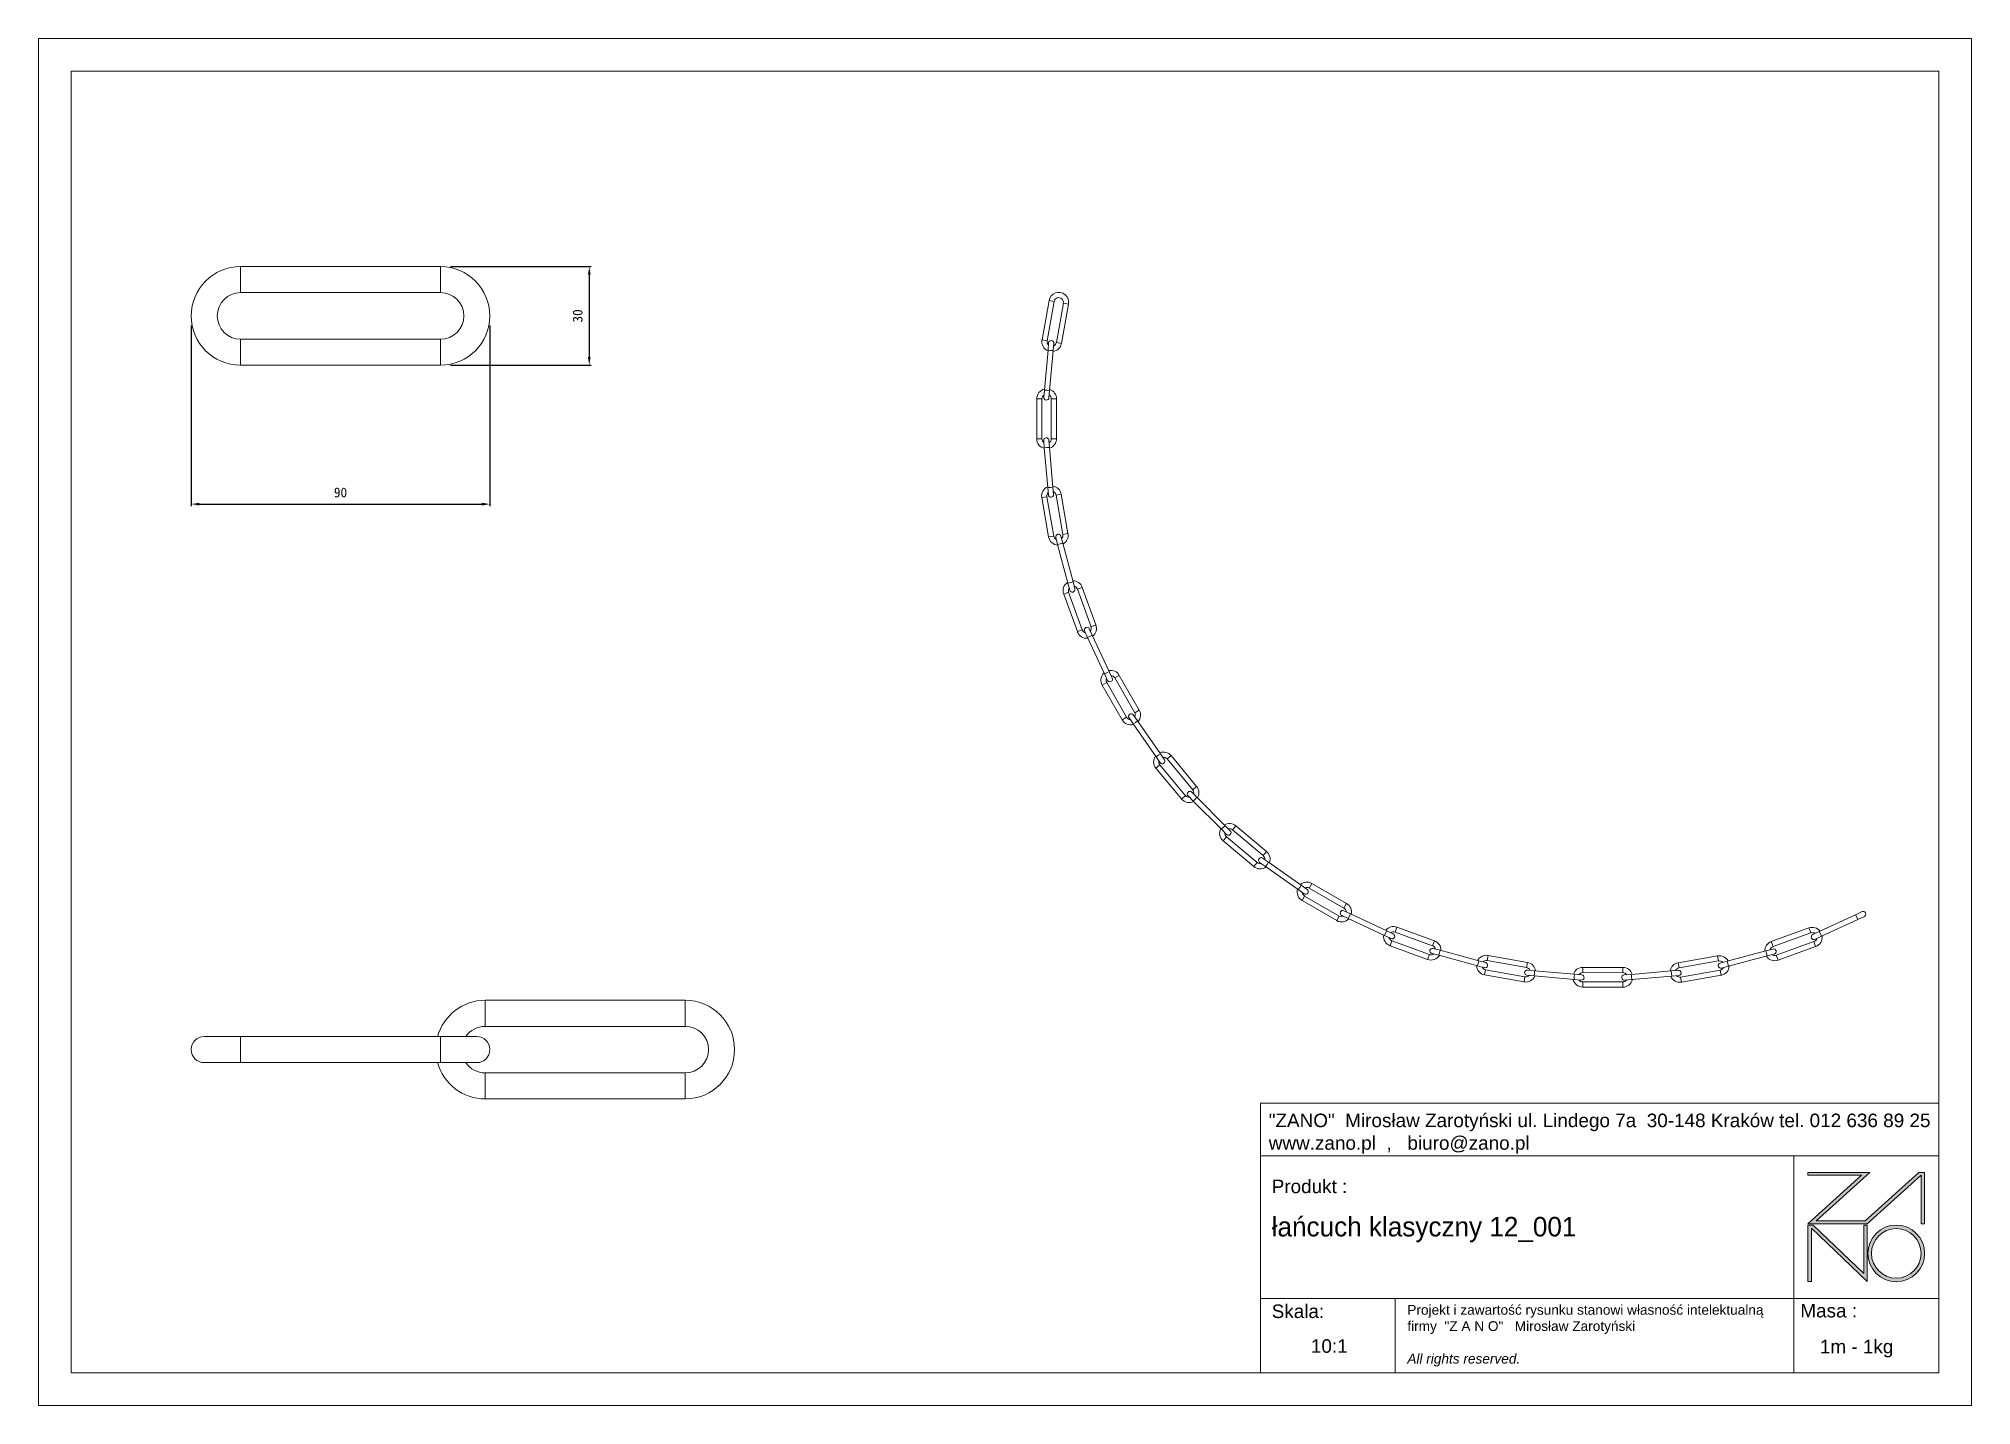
# Model space of a CAD drawing. Header units: millimetres. Extents: x 714 to 6654, y -9 to 4191.
import ezdxf

# ---------------------------------------------------------------- set-up
doc = ezdxf.new("R2010")
doc.units = ezdxf.units.MM
doc.header["$PDSIZE"] = -1
doc.layers.add('tabelka', color=155, linetype='Continuous')
doc.layers.add('WYMIAR', color=96, linetype='Continuous')
doc.dimstyles.new('1-1', dxfattribs={"dimtxt": 30, "dimasz": 25, "dimexe": 6.25, "dimexo": 30, "dimgap": 20.625, "dimtad": 1, "dimdec": 1, "dimtxsty": 'Standard', "dimcen": 0, "dimclrd": 2, "dimclre": 2, "dimclrt": 2, "dimadec": 0, "dimazin": 0, "dimtfac": 1, "dimtdec": 1, "dimtmove": 0, "dimatfit": 3, "dimfxl": 1, "dimarcsym": 0})

# ---------------------------------------------------------------- blocks, each defined once
blk = doc.blocks.new('zano')
at = {"layer": 'Defpoints', "lineweight": 5}
for points in [[(6270.2, 3716.2), (6270.2, 3707.4), (6434.8, 3707.4), (6270.2, 3558.4), (6452.4, 3558.4), (6617.9, 3708.2), (6617.9, 3558.4), (6628.6, 3558.4), (6628.6, 3716.2), (6610.7, 3716.2), (6446.1, 3567.2), (6295.4, 3567.2), (6459.9, 3716.2), (6270.2, 3716.2), (6270.2, 3707.4)], [(6270.2, 3554.4), (6286.2, 3554.4), (6441.7, 3405.6), (6441.7, 3554.4), (6452.4, 3554.4), (6452.4, 3380.5), (6281, 3544.6), (6281, 3380.5), (6270.2, 3380.5)]]:
    blk.add_hatch(color=251, dxfattribs=at).paths.add_polyline_path(points)
h = blk.add_hatch(color=251, dxfattribs=at)
h.paths.add_polyline_path([(6454.7, 3467.4, 1), (6628.6, 3467.4, 1)])
h.paths.add_polyline_path([(6617.9, 3467.4, -1), (6465.4, 3467.4, -1)], flags=16)
at = {"layer": 'Defpoints', "color": 251, "lineweight": 5}
blk.add_lwpolyline([(6434.8, 3707.4), (6270.2, 3558.4), (6452.4, 3558.4), (6617.9, 3708.2), (6617.9, 3558.4), (6628.6, 3558.4), (6628.6, 3716.2), (6610.7, 3716.2), (6446.1, 3567.2), (6295.4, 3567.2), (6459.9, 3716.2), (6270.2, 3716.2), (6270.2, 3707.4), (6432.1, 3707.4)], dxfattribs=at)
for points in [[(6270.2, 3716.2), (6270.2, 3707.4), (6434.8, 3707.4), (6270.2, 3558.4), (6452.4, 3558.4), (6617.9, 3708.2), (6617.9, 3558.4), (6628.6, 3558.4), (6628.6, 3716.2), (6610.7, 3716.2), (6446.1, 3567.2), (6295.4, 3567.2), (6459.9, 3716.2), (6270.2, 3716.2), (6270.2, 3707.4)], [(6270.2, 3554.4), (6286.2, 3554.4), (6441.7, 3405.6), (6441.7, 3554.4), (6452.4, 3554.4), (6452.4, 3380.5), (6281, 3544.6), (6281, 3380.5), (6270.2, 3380.5)]]:
    blk.add_lwpolyline(points, close=True, dxfattribs=at)
for radius in [87, 76.3]:
    blk.add_circle((6541.7, 3467.4), radius, dxfattribs=at)
blk = doc.blocks.new('TABELA')
at = {"layer": 'tabelka', "lineweight": 5}
for p, q in [((4587.4, 3929.4), (6672.4, 3929.4)), ((4587.4, 3767.6), (4587.4, 3929.4)), ((4587.4, 3929.4), (6672.4, 3929.4)), ((6226.5, 3767.6), (6226.5, 3329)), ((4587.4, 3329), (6672.4, 3329)), ((5001.6, 3329), (5001.6, 3100.4)), ((6226.5, 3329), (6226.5, 3100.4))]:
    blk.add_line(p, q, dxfattribs=at)
blk.add_lwpolyline([(4587.4, 3767.6), (6672.4, 3767.6), (6672.4, 3100.4), (4587.4, 3100.4)], close=True, dxfattribs=at)
blk.add_blockref('zano', (0, 0))
at = {"layer": 'tabelka', "lineweight": 5, "attachment_point": 1}
for s, insert, char_height, width in [('{\\fArial|b0|i0|c238|p34;"ZANO"  Mirosław Zarotyński ul. Lindego 7a  30-148 Kraków tel. 012 636 89 25\\Pwww.zano.pl  ,   biuro@zano.pl}', (4613, 3896.9), 41.595, 2040.38), ('{\\fArial|b0|i0|c238|p34;Produkt : }', (4622, 3694.1), 41.595, 265.273), ('{\\fCentury Gothic|b0|i0|c238|p34;łańcuch klasyczny 12_001}', (4622, 3579.5), 60, 1136.271), ('{\\fArial|b0|i0|c238|p34;Skala: }', (4622, 3310.3), 41.595, 191.675), ('{\\fArial|b0|i0|c238|p34;Masa :}', (6246.7, 3312.2), 41.595, 200.457), ('{\\fArial|b0|i0|c238|p34;10:1}', (4742.5, 3203.5), 41.595, 42.482), ('{\\fArial|b0|i0|c238|p34;1m - 1kg}', (6306.7, 3201.8), 41.595, 521.293)]:
    blk.add_mtext(s, dxfattribs=dict(at, insert=insert, char_height=char_height, width=width))
at = {"layer": 'tabelka', "color": 1, "lineweight": 5, "insert": (5038.9, 3308.9), "char_height": 30, "width": 1186.12, "attachment_point": 1}
blk.add_mtext('{\\fArial|b0|i0|c0|p34;Projekt i zawartość rysunku stanowi własność intelektualną firmy \\fArial|b0|i0|c238|p34; "Z A N O"   Mirosław Zarotyński\\fArial|b0|i1|c238|p34;\\P\\PAll rights reserved.}', dxfattribs=at)
blk = doc.blocks.new('oczko')
at = {"color": 7, "linetype": 'Continuous', "lineweight": 15}
for p, q in [((-1454.24, -641.85), (-1515.74, -641.85)), ((-1515.74, -649.85), (-1515.74, -641.85)), ((-1454.24, -649.85), (-1454.24, -641.85)), ((-1515.74, -649.85), (-1454.24, -649.85)), ((-1454.24, -664.15), (-1515.74, -664.15)), ((-1515.74, -664.15), (-1515.74, -672.15)), ((-1454.24, -664.15), (-1454.24, -672.15)), ((-1515.74, -672.15), (-1454.24, -672.15))]:
    blk.add_line(p, q, dxfattribs=at)
for centre, radius, start, end in [((-1515.74, -657), 15.15, 90, 270), ((-1454.24, -657), 15.15, 270, 90), ((-1515.74, -657), 7.15, 90, 270), ((-1454.24, -657), 7.15, 270, 90)]:
    blk.add_arc(centre, radius, start, end, dxfattribs=at)
blk = doc.blocks.new('2')
at = {"color": 7, "linetype": 'Continuous', "lineweight": 15}
for p, q in [((-1600.24, -633.02), (-1661.74, -633.02)), ((-1661.74, -641.02), (-1661.74, -633.02)), ((-1600.24, -641.02), (-1600.24, -633.02)), ((-1661.74, -641.02), (-1600.24, -641.02)), ((-1736.94, -644.17), (-1748.09, -644.17)), ((-1675.44, -644.17), (-1736.94, -644.17)), ((-1736.94, -648.17), (-1736.94, -644.17)), ((-1664.29, -644.17), (-1675.44, -644.17)), ((-1675.44, -648.17), (-1675.44, -644.17)), ((-1748.09, -652.17), (-1736.94, -652.17)), ((-1736.94, -652.17), (-1736.94, -648.17)), ((-1736.94, -652.17), (-1675.44, -652.17)), ((-1675.44, -652.17), (-1675.44, -648.17)), ((-1675.44, -652.17), (-1664.29, -652.17)), ((-1600.24, -655.32), (-1661.74, -655.32)), ((-1661.74, -655.32), (-1661.74, -663.32)), ((-1600.24, -655.32), (-1600.24, -663.32)), ((-1661.74, -663.32), (-1600.24, -663.32))]:
    blk.add_line(p, q, dxfattribs=at)
for centre, radius, start, end in [((-1661.74, -648.17), 15.15, 90, 164.69089), ((-1600.24, -648.17), 15.15, 270, 90), ((-1661.74, -648.17), 7.15, 90, 145.98288), ((-1600.24, -648.17), 7.15, 270, 90), ((-1748.09, -648.17), 4, 90, 270), ((-1664.29, -648.17), 4, 270, 90), ((-1661.74, -648.17), 15.15, 195.30911, 270), ((-1661.74, -648.17), 7.15, 214.01712, 270)]:
    blk.add_arc(centre, radius, start, end, dxfattribs=at)
blk = doc.blocks.new('233')
at = {"color": 7, "linetype": 'Continuous', "lineweight": 15}
for p, q in [((-2143.1, -387.5), (-2153.9, -448)), ((-2146, -449.4), (-2135.2, -388.9)), ((-2135.2, -388.9), (-2143.1, -387.5)), ((-2121.1, -391.4), (-2131.9, -451.9)), ((-2124.1, -453.3), (-2113.3, -392.8)), ((-2121.1, -391.4), (-2113.3, -392.8)), ((-2146, -449.4), (-2153.9, -448)), ((-2144.7, -463.7), (-2150.2, -524.9)), ((-2143.7, -452.6), (-2144.7, -463.7)), ((-2140.7, -464), (-2144.7, -463.7)), ((-2142.2, -525.6), (-2136.8, -464.4)), ((-2136.8, -464.4), (-2140.7, -464)), ((-2136.8, -464.4), (-2135.8, -453.3)), ((-2131.9, -451.9), (-2124.1, -453.3)), ((-2150.2, -524.9), (-2151.2, -536)), ((-2146.2, -525.3), (-2150.2, -524.9)), ((-2142.2, -525.6), (-2146.2, -525.3)), ((-2143.2, -536.7), (-2142.2, -525.6)), ((-2162, -538.3), (-2162.1, -599.8)), ((-2154, -538.3), (-2162, -538.3)), ((-2154.1, -599.8), (-2154, -538.3)), ((-2139.7, -538.4), (-2139.8, -599.9)), ((-2139.7, -538.4), (-2131.7, -538.4)), ((-2131.8, -599.9), (-2131.7, -538.4)), ((-2154.1, -599.8), (-2162.1, -599.8)), ((-2151.3, -602.5), (-2150.4, -613.6)), ((-2146.4, -613.3), (-2150.4, -613.6)), ((-2150.4, -613.6), (-2145.1, -674.9)), ((-2142.4, -613), (-2146.4, -613.3)), ((-2142.4, -613), (-2143.3, -601.8)), ((-2137.1, -674.2), (-2142.4, -613)), ((-2139.8, -599.9), (-2131.8, -599.9)), ((-2141.1, -674.6), (-2145.1, -674.9)), ((-2145.1, -674.9), (-2144.2, -686)), ((-2137.1, -674.2), (-2141.1, -674.6)), ((-2136.2, -685.3), (-2137.1, -674.2)), ((-2146.5, -688.8), (-2154.4, -690.2)), ((-2154.4, -690.2), (-2143.8, -750.7)), ((-2135.9, -749.4), (-2146.5, -688.8)), ((-2132.4, -686.3), (-2124.5, -685)), ((-2132.4, -686.3), (-2121.8, -746.9)), ((-2114, -745.5), (-2124.5, -685)), ((-2135.9, -749.4), (-2143.8, -750.7)), ((-2132.7, -751.5), (-2129.9, -762.3)), ((-2126, -761.3), (-2129.9, -762.3)), ((-2129.9, -762.3), (-2114.1, -821.7)), ((-2122.1, -760.3), (-2126, -761.3)), ((-2122.1, -760.3), (-2125, -749.5)), ((-2106.3, -819.7), (-2122.1, -760.3)), ((-2121.8, -746.9), (-2114, -745.5)), ((-2110.2, -820.7), (-2114.1, -821.7)), ((-2114.1, -821.7), (-2111.2, -832.5)), ((-2106.3, -819.7), (-2110.2, -820.7)), ((-2103.5, -830.5), (-2106.3, -819.7)), ((-2099.6, -830.8), (-2092, -828.1)), ((-2099.6, -830.8), (-2078.6, -888.6)), ((-2071.1, -885.9), (-2092, -828.1)), ((-2113, -835.6), (-2120.5, -838.4)), ((-2120.5, -838.4), (-2099.6, -896.2)), ((-2092.1, -893.5), (-2113, -835.6)), ((-2078.6, -888.6), (-2071.1, -885.9)), ((-2092.1, -893.5), (-2099.6, -896.2)), ((-2088.6, -895.1), (-2083.9, -905.2)), ((-2080.2, -903.5), (-2083.9, -905.2)), ((-2083.9, -905.2), (-2058, -961)), ((-2076.6, -901.8), (-2081.3, -891.7)), ((-2076.6, -901.8), (-2080.2, -903.5)), ((-2050.7, -957.6), (-2076.6, -901.8)), ((-2054.5, -974.5), (-2061.5, -978.4)), ((-2061.5, -978.4), (-2030.8, -1031.8)), ((-2054.3, -959.3), (-2058, -961)), ((-2058, -961), (-2053.3, -971.1)), ((-2023.9, -1027.8), (-2054.5, -974.5)), ((-2050.7, -957.6), (-2054.3, -959.3)), ((-2046, -967.7), (-2050.7, -957.6)), ((-2042.1, -967.3), (-2035.2, -963.3)), ((-2042.1, -967.3), (-2011.5, -1020.7)), ((-2004.5, -1016.7), (-2035.2, -963.3)), ((-2023.9, -1027.8), (-2030.8, -1031.8)), ((-2020.1, -1028.7), (-2013.8, -1037.9)), ((-2010.5, -1035.6), (-2013.8, -1037.9)), ((-2013.8, -1037.9), (-1978.6, -1088.3)), ((-2007.2, -1033.3), (-2013.6, -1024.1)), ((-2011.5, -1020.7), (-2004.5, -1016.7)), ((-2007.2, -1033.3), (-2010.5, -1035.6)), ((-1972, -1083.7), (-2007.2, -1033.3)), ((-1975.3, -1086), (-1978.6, -1088.3)), ((-1978.6, -1088.3), (-1972.2, -1097.5)), ((-1972, -1083.7), (-1975.3, -1086)), ((-1965.6, -1092.9), (-1972, -1083.7)), ((-1961.8, -1091.8), (-1955.7, -1086.7)), ((-1961.8, -1091.8), (-1922.4, -1139)), ((-1916.3, -1133.9), (-1955.7, -1086.7)), ((-1972.8, -1101), (-1979, -1106.1)), ((-1979, -1106.1), (-1939.5, -1153.3)), ((-1933.4, -1148.2), (-1972.8, -1101)), ((-1933.4, -1148.2), (-1939.5, -1153.3)), ((-1929.5, -1148.5), (-1921.7, -1156.4)), ((-1916, -1150.7), (-1923.9, -1142.8)), ((-1922.4, -1139), (-1916.3, -1133.9)), ((-1918.8, -1153.6), (-1921.7, -1156.4)), ((-1921.7, -1156.4), (-1878.3, -1199.9)), ((-1916, -1150.7), (-1918.8, -1153.6)), ((-1872.6, -1194.3), (-1916, -1150.7)), ((-1875.4, -1197.1), (-1878.3, -1199.9)), ((-1878.3, -1199.9), (-1870.4, -1207.8)), ((-1870.4, -1211.5), (-1875.5, -1217.6)), ((-1875.5, -1217.6), (-1828.5, -1257.2)), ((-1872.6, -1194.3), (-1875.4, -1197.1)), ((-1864.7, -1202.2), (-1872.6, -1194.3)), ((-1823.4, -1251.1), (-1870.4, -1211.5)), ((-1861.2, -1200.5), (-1856, -1194.4)), ((-1861.2, -1200.5), (-1814.1, -1240.1)), ((-1809, -1234), (-1856, -1194.4)), ((-1805.8, -1250.5), (-1814.9, -1244.1)), ((-1814.1, -1240.1), (-1809, -1234)), ((-1823.4, -1251.1), (-1828.5, -1257.2)), ((-1819.5, -1250.7), (-1810.4, -1257.1)), ((-1808.1, -1253.8), (-1810.4, -1257.1)), ((-1810.4, -1257.1), (-1760.1, -1292.5)), ((-1805.8, -1250.5), (-1808.1, -1253.8)), ((-1755.5, -1285.9), (-1805.8, -1250.5)), ((-1757.8, -1289.2), (-1760.1, -1292.5)), ((-1760.1, -1292.5), (-1751, -1298.9)), ((-1755.5, -1285.9), (-1757.8, -1289.2)), ((-1746.4, -1292.3), (-1755.5, -1285.9)), ((-1750.3, -1302.4), (-1754.3, -1309.3)), ((-1697.1, -1333.3), (-1750.3, -1302.4)), ((-1743.2, -1290.1), (-1739.1, -1283.1)), ((-1743.2, -1290.1), (-1690, -1320.9)), ((-1685.9, -1314), (-1739.1, -1283.1)), ((-1754.3, -1309.3), (-1701.1, -1340.2)), ((-1697.1, -1333.3), (-1701.1, -1340.2)), ((-1693.4, -1332.2), (-1683.3, -1337)), ((-1690, -1320.9), (-1685.9, -1314)), ((-1679.9, -1329.7), (-1690, -1325)), ((-1681.6, -1333.3), (-1683.3, -1337)), ((-1679.9, -1329.7), (-1681.6, -1333.3)), ((-1624.2, -1355.8), (-1679.9, -1329.7)), ((-903.7, -1331.1), (-959.5, -1357)), ((-893.6, -1326.4), (-903.7, -1331.1)), ((-903.7, -1331.1), (-902, -1334.7)), ((-902, -1334.7), (-900.3, -1338.4)), ((-900.3, -1338.4), (-890.2, -1333.7)), ((-1683.3, -1337), (-1627.6, -1363)), ((-1625.9, -1359.4), (-1627.6, -1363)), ((-1627.6, -1363), (-1617.5, -1367.8)), ((-1624.2, -1355.8), (-1625.9, -1359.4)), ((-1614.1, -1360.5), (-1624.2, -1355.8)), ((-1611.4, -1357.7), (-1608.6, -1350.2)), ((-1611.4, -1357.7), (-1553.6, -1378.9)), ((-1550.9, -1371.4), (-1608.6, -1350.2)), ((-975.4, -1351.5), (-1033.2, -1372.4)), ((-1030.5, -1379.9), (-972.6, -1359)), ((-972.6, -1359), (-975.4, -1351.5)), ((-959.5, -1357), (-969.6, -1361.7)), ((-966.2, -1369), (-956.1, -1364.3)), ((-959.5, -1357), (-957.8, -1360.6)), ((-957.8, -1360.6), (-956.1, -1364.3)), ((-956.1, -1364.3), (-900.3, -1338.4)), ((-1616.3, -1371.2), (-1619.1, -1378.7)), ((-1619.1, -1378.7), (-1561.3, -1399.8)), ((-1558.6, -1392.3), (-1616.3, -1371.2)), ((-1558.6, -1392.3), (-1561.3, -1399.8)), ((-1555.1, -1390.6), (-1544.3, -1393.5)), ((-1553.6, -1378.9), (-1550.9, -1371.4)), ((-1542.2, -1385.8), (-1553, -1382.9)), ((-1543.3, -1389.7), (-1544.3, -1393.5)), ((-1544.3, -1393.5), (-1484.9, -1409.6)), ((-1542.2, -1385.8), (-1543.3, -1389.7)), ((-1482.9, -1401.8), (-1542.2, -1385.8)), ((-1469.9, -1401.5), (-1468.5, -1393.6)), ((-1407.9, -1404.5), (-1468.5, -1393.6)), ((-1115.7, -1394.4), (-1176.3, -1404.9)), ((-1114.3, -1402.2), (-1115.7, -1394.4)), ((-1041.6, -1386.7), (-1101, -1402.5)), ((-1099, -1410.3), (-1039.5, -1394.5)), ((-1030.8, -1383.9), (-1041.6, -1386.7)), ((-1041.6, -1386.7), (-1040.5, -1390.6)), ((-1040.5, -1390.6), (-1039.5, -1394.5)), ((-1039.5, -1394.5), (-1028.7, -1391.6)), ((-1030.5, -1379.9), (-1033.2, -1372.4)), ((-967.8, -1372.5), (-1025.6, -1393.4)), ((-1025.6, -1393.4), (-1022.9, -1400.9)), ((-1022.9, -1400.9), (-965.1, -1380)), ((-967.8, -1372.5), (-965.1, -1380)), ((-1483.9, -1405.7), (-1484.9, -1409.6)), ((-1484.9, -1409.6), (-1474.2, -1412.5)), ((-1482.9, -1401.8), (-1483.9, -1405.7)), ((-1472.1, -1404.7), (-1482.9, -1401.8)), ((-1472.4, -1415.6), (-1473.8, -1423.5)), ((-1473.8, -1423.5), (-1413.2, -1434.3)), ((-1411.8, -1426.4), (-1472.4, -1415.6)), ((-1469.9, -1401.5), (-1409.3, -1412.3)), ((-1409.3, -1412.3), (-1407.9, -1404.5)), ((-1408.7, -1424.1), (-1397.6, -1425.1)), ((-1396.9, -1417.2), (-1408, -1416.2)), ((-1397.2, -1421.1), (-1397.6, -1425.1)), ((-1397.6, -1425.1), (-1336.3, -1430.6)), ((-1396.9, -1417.2), (-1397.2, -1421.1)), ((-1335.6, -1422.6), (-1396.9, -1417.2)), ((-1335.6, -1422.6), (-1336, -1426.6)), ((-1324.5, -1423.6), (-1335.6, -1422.6)), ((-1261.4, -1412.2), (-1322.9, -1412.1)), ((-1322.9, -1420.1), (-1322.9, -1412.1)), ((-1322.9, -1420.1), (-1261.4, -1420.2)), ((-1261.4, -1420.2), (-1261.4, -1412.2)), ((-1248.3, -1422.8), (-1259.4, -1423.7)), ((-1187, -1417.5), (-1248.3, -1422.8)), ((-1248.3, -1422.8), (-1248, -1426.8)), ((-1247.6, -1430.8), (-1186.3, -1425.5)), ((-1175.9, -1416.6), (-1187, -1417.5)), ((-1187, -1417.5), (-1186.7, -1421.5)), ((-1186.7, -1421.5), (-1186.3, -1425.5)), ((-1186.3, -1425.5), (-1175.2, -1424.6)), ((-1174.9, -1412.8), (-1176.3, -1404.9)), ((-1174.9, -1412.8), (-1114.3, -1402.2)), ((-1111.9, -1416.3), (-1172.5, -1426.9)), ((-1171.1, -1434.8), (-1110.5, -1424.2)), ((-1111.9, -1416.3), (-1110.5, -1424.2)), ((-1101, -1402.5), (-1111.8, -1405.4)), ((-1109.7, -1413.1), (-1099, -1410.3)), ((-1101, -1402.5), (-1100, -1406.4)), ((-1100, -1406.4), (-1099, -1410.3)), ((-1411.8, -1426.4), (-1413.2, -1434.3)), ((-1336, -1426.6), (-1336.3, -1430.6)), ((-1336.3, -1430.6), (-1325.2, -1431.6)), ((-1261.4, -1434.5), (-1322.9, -1434.4)), ((-1322.9, -1434.4), (-1322.9, -1442.4)), ((-1322.9, -1442.4), (-1261.4, -1442.5)), ((-1261.4, -1434.5), (-1261.4, -1442.5)), ((-1258.7, -1431.7), (-1247.6, -1430.8)), ((-1248, -1426.8), (-1247.6, -1430.8)), ((-1172.5, -1426.9), (-1171.1, -1434.8))]:
    blk.add_line(p, q, dxfattribs=at)
for centre, radius, start, end in [((-2128.2, -390.1), 15.2, 349.8848, 169.8848), ((-2128.2, -390.1), 7.15, 349.8848, 169.8848), ((-2139, -450.7), 15.2, 169.8848, 247.2689), ((-2139, -450.7), 7.15, 169.8848, 224.9807), ((-2139.8, -452.9), 4, 354.8966, 174.8966), ((-2139, -450.7), 15.1, 277.9126, 349.8848), ((-2139, -450.7), 7.15, 293.4005, 349.8848), ((-2146.8, -538.4), 15.2, 102.4521, 179.8848), ((-2146.8, -538.4), 7.15, 124.6225, 179.8848), ((-2146.8, -538.4), 7.15, 359.8848, 56.2265), ((-2146.8, -538.4), 15.2, 359.8848, 71.81), ((-2147.2, -536.4), 4, 174.8966, 354.8966), ((-2146.9, -599.9), 15.2, 179.8848, 257.2689), ((-2146.9, -599.9), 7.15, 179.8848, 234.9807), ((-2147.3, -602.2), 4, 4.8966, 184.8966), ((-2146.9, -599.9), 7.15, 303.4005, 359.8848), ((-2146.9, -599.9), 15.2, 287.9126, 359.8848), ((-2139.4, -687.6), 15.1, 112.4521, 189.8848), ((-2139.4, -687.6), 7.15, 134.6225, 189.8848), ((-2139.4, -687.6), 15.2, 9.8848, 81.81), ((-2139.4, -687.6), 7.15, 9.8848, 66.2265), ((-2140.2, -685.7), 4, 184.8966, 4.8966), ((-2128.9, -748.1), 15.1, 189.8848, 267.2689), ((-2128.9, -748.1), 7.15, 189.8848, 244.9807), ((-2128.9, -750.5), 4, 14.8966, 194.8966), ((-2128.9, -748.1), 7.15, 313.4005, 9.8848), ((-2128.9, -748.1), 15.2, 297.9126, 9.8848), ((-2106.3, -833.2), 15.2, 122.4521, 199.8848), ((-2106.3, -833.2), 7.15, 144.6225, 199.8848), ((-2107.3, -831.5), 4, 194.8966, 14.8966), ((-2106.3, -833.2), 15.2, 19.8848, 91.81), ((-2106.3, -833.2), 7.15, 19.8848, 76.2265), ((-2084.9, -893.4), 4, 24.8966, 204.8966), ((-2085.4, -891.1), 7.15, 323.4005, 19.8848), ((-2085.4, -891.1), 15.2, 307.9126, 19.8848), ((-2085.4, -891.1), 15.2, 199.8848, 277.2689), ((-2085.4, -891.1), 7.15, 199.8848, 254.9807), ((-2048.3, -970.9), 15.2, 132.4521, 209.8848), ((-2048.3, -970.9), 7.15, 154.6225, 209.8848), ((-2049.6, -969.4), 4, 204.8966, 24.8966), ((-2048.3, -970.9), 15.2, 29.8848, 101.81), ((-2048.3, -970.9), 7.15, 29.8848, 86.2265), ((-2017.7, -1024.2), 15.2, 209.8848, 287.2689), ((-2017.7, -1024.2), 7.15, 209.8848, 264.9807), ((-2016.9, -1026.4), 4, 34.8966, 214.8966), ((-2017.7, -1024.2), 7.15, 333.4005, 29.8848), ((-2017.7, -1024.2), 15.2, 317.9126, 29.8848), ((-1967.3, -1096.4), 15.1, 142.4521, 219.8848), ((-1967.3, -1096.4), 7.15, 164.6225, 219.8848), ((-1967.3, -1096.4), 15.2, 39.8848, 111.81), ((-1968.9, -1095.2), 4, 214.8966, 34.8966), ((-1967.3, -1096.4), 7.15, 39.8848, 96.2265), ((-1927.9, -1143.6), 15.2, 219.8848, 297.2689), ((-1927.9, -1143.6), 7.15, 219.8848, 274.9807), ((-1926.7, -1145.7), 4, 44.8966, 224.8966), ((-1927.9, -1143.6), 7.15, 343.4005, 39.8848), ((-1927.9, -1143.6), 15.2, 327.9126, 39.8848), ((-1865.8, -1206), 15.2, 152.4521, 229.8848), ((-1865.8, -1206), 15.1, 49.8848, 121.81), ((-1865.8, -1206), 7.15, 174.6225, 229.8848), ((-1867.5, -1205), 4, 224.8966, 44.8966), ((-1865.8, -1206), 7.15, 49.8848, 106.2265), ((-1817.2, -1247.4), 4, 54.8966, 234.8966), ((-1818.7, -1245.6), 7.15, 353.4005, 49.8848), ((-1818.7, -1245.6), 15.2, 337.9126, 49.8848), ((-1818.7, -1245.6), 15.1, 229.8848, 307.2689), ((-1818.7, -1245.6), 7.15, 229.8848, 284.9807), ((-1746.7, -1296.2), 15.1, 162.4521, 239.8848), ((-1746.7, -1296.2), 15.2, 59.8848, 131.81), ((-1746.7, -1296.2), 7.15, 184.6225, 239.8848), ((-1748.7, -1295.6), 4, 234.8966, 54.8966), ((-1746.7, -1296.2), 7.15, 59.8848, 116.2265), ((-1693.5, -1327.1), 7.15, 239.8848, 294.9807), ((-1691.7, -1328.6), 4, 64.8966, 244.8966), ((-1693.5, -1327.1), 7.15, 3.4005, 59.8848), ((-1693.5, -1327.1), 15.2, 347.9126, 59.8848), ((-891.9, -1330), 4, 294.8966, 114.8966), ((-1693.5, -1327.1), 15.2, 239.8848, 317.2689), ((-1613.8, -1364.5), 15.2, 172.4521, 249.8848), ((-1613.8, -1364.5), 15.2, 69.8848, 141.81), ((-1613.8, -1364.5), 7.15, 69.8848, 126.2265), ((-1615.8, -1364.2), 4, 244.8966, 64.8966), ((-970.2, -1365.8), 15.2, 37.9126, 109.8848), ((-970.2, -1365.8), 7.15, 53.4005, 109.8848), ((-967.9, -1365.3), 4, 114.8966, 294.8966), ((-970.2, -1365.8), 15.2, 289.8848, 7.2689), ((-1613.8, -1364.5), 7.15, 194.6225, 249.8848), ((-1556.1, -1385.6), 15.2, 249.8848, 327.2689), ((-1556.1, -1385.6), 7.15, 249.8848, 304.9807), ((-1554, -1386.8), 4, 74.8966, 254.8966), ((-1556.1, -1385.6), 7.15, 13.4005, 69.8848), ((-1556.1, -1385.6), 15.2, 357.9126, 69.8848), ((-1471.1, -1408.6), 15.2, 79.8848, 151.81), ((-1113.1, -1409.3), 15.2, 27.9126, 99.8848), ((-1028, -1386.7), 15.2, 109.8848, 181.81), ((-1028, -1386.7), 15.2, 212.4521, 289.8848), ((-1028, -1386.7), 7.15, 109.8848, 166.2265), ((-1028, -1386.7), 7.15, 234.6225, 289.8848), ((-1029.8, -1387.7), 4, 284.8966, 104.8966), ((-970.2, -1365.8), 7.15, 289.8848, 344.9807), ((-1471.1, -1408.6), 15.2, 182.4521, 259.8848), ((-1471.1, -1408.6), 7.15, 204.6225, 259.8848), ((-1471.1, -1408.6), 7.15, 79.8848, 136.2265), ((-1473.1, -1408.6), 4, 254.8966, 74.8966), ((-1410.6, -1419.4), 15.2, 259.8848, 337.2689), ((-1408.4, -1420.2), 4, 84.8966, 264.8966), ((-1410.6, -1419.4), 7.15, 259.8848, 314.9807), ((-1410.6, -1419.4), 7.15, 23.4005, 79.8848), ((-1410.6, -1419.4), 15.2, 7.9126, 79.8848), ((-1322.9, -1427.2), 15.2, 89.8848, 161.81), ((-1322.9, -1427.2), 7.15, 89.8848, 146.2265), ((-1324.9, -1427.6), 4, 264.8966, 84.8966), ((-1259.1, -1427.7), 4, 94.8966, 274.8966), ((-1261.4, -1427.3), 15.2, 17.9126, 89.8848), ((-1261.4, -1427.3), 7.15, 33.4005, 89.8848), ((-1173.7, -1419.8), 15.2, 99.8848, 171.81), ((-1173.7, -1419.8), 7.15, 99.8848, 156.2265), ((-1173.7, -1419.8), 7.15, 224.6225, 279.8848), ((-1175.6, -1420.6), 4, 274.8966, 94.8966), ((-1110.8, -1409.3), 4, 104.8966, 284.8966), ((-1113.1, -1409.3), 7.15, 43.4005, 99.8848), ((-1113.1, -1409.3), 7.15, 279.8848, 334.9807), ((-1113.1, -1409.3), 15.2, 279.8848, 357.2689), ((-1322.9, -1427.2), 15.2, 192.4521, 269.8848), ((-1322.9, -1427.2), 7.15, 214.6225, 269.8848), ((-1261.4, -1427.3), 15.2, 269.8848, 347.2689), ((-1261.4, -1427.3), 7.15, 269.8848, 324.9807), ((-1173.7, -1419.8), 15.2, 202.4521, 279.8848)]:
    blk.add_arc(centre, radius, start, end, dxfattribs=at)
blk = doc.blocks.new('*D10')
at = {"layer": 'Defpoints', "color": 0}
for p in [(1182.4, 3338.9), (2100.5, 3338.9), (2100.5, 2760.5)]:
    blk.add_point(p, dxfattribs=at)
at = {"layer": 'WYMIAR', "color": 2, "lineweight": -2}
for p, q in [((1182.4, 3308.9), (1182.4, 2754.2)), ((2100.5, 3308.9), (2100.5, 2754.2)), ((1207.4, 2760.5), (2075.5, 2760.5))]:
    blk.add_line(p, q, dxfattribs=at)
at = {"layer": 'WYMIAR', "color": 2}
for points in [[(1207.4, 2764.6), (1207.4, 2756.3), (1182.4, 2760.5)], [(2075.5, 2764.6), (2075.5, 2756.3), (2100.5, 2760.5)]]:
    blk.add_solid(points, dxfattribs=at)
at = {"layer": 'WYMIAR', "color": 2, "insert": (1641.4, 2796.1), "char_height": 30, "attachment_point": 5}
blk.add_mtext('90', dxfattribs=at)
blk = doc.blocks.new('*D11')
at = {"layer": 'Defpoints', "color": 0}
for p in [(1949, 3490.4), (1949, 3187.4), (2405.9, 3187.4)]:
    blk.add_point(p, dxfattribs=at)
at = {"layer": 'WYMIAR', "color": 2, "lineweight": -2}
for p, q in [((1979, 3490.4), (2412.2, 3490.4)), ((2405.9, 3465.4), (2405.9, 3212.4)), ((1979, 3187.4), (2412.2, 3187.4))]:
    blk.add_line(p, q, dxfattribs=at)
at = {"layer": 'WYMIAR', "color": 2}
for points in [[(2401.8, 3465.4), (2410.1, 3465.4), (2405.9, 3490.4)], [(2401.8, 3212.4), (2410.1, 3212.4), (2405.9, 3187.4)]]:
    blk.add_solid(points, dxfattribs=at)
at = {"layer": 'WYMIAR', "color": 2, "insert": (2370.3, 3338.9), "char_height": 30, "attachment_point": 5, "rotation": 90}
blk.add_mtext('30', dxfattribs=at)

msp = doc.modelspace()

# ---------------------------------------------------------------- linework, layer by layer
at = {"layer": 'tabelka', "lineweight": 5}
for points in [[(713.66, 4190.88), (6653.66, 4190.88), (6653.66, -9.12), (713.66, -9.12)], [(813.66, 4090.88), (6553.66, 4090.88), (6553.66, 90.88), (813.66, 90.88)]]:
    msp.add_lwpolyline(points, close=True, dxfattribs=at)

# ---------------------------------------------------------------- block references
for name, p, xscale, yscale, zscale in [('oczko', (16491.32, 9908.88), 10, 10, 10), ('233', (8105.26, 4160.89), 2, 2, 2), ('2', (18703.35, 7565.79), 10, 10, 10)]:
    msp.add_blockref(name, p, dxfattribs=dict(xscale=xscale, yscale=yscale, zscale=zscale))
msp.add_blockref('TABELA', (-118.72, -3009.53))

# ---------------------------------------------------------------- dimensions: what is measured, and where the dimension line sits
at = {"layer": 'WYMIAR'}
dim = msp.add_linear_dim(base=(2405.95, 3187.41), p1=(1948.96, 3490.41), p2=(1948.96, 3187.41), angle=90, text='30', dimstyle='1-1', dxfattribs=at)
dim.commit()
dim.dimension.update_dxf_attribs({"geometry": '*D11', "text_midpoint": (2370.32, 3338.91)})
dim = msp.add_linear_dim(base=(2100.46, 2760.46), p1=(1182.41, 3338.91), p2=(2100.46, 3338.91), text='90', dimstyle='1-1', dxfattribs=at)
dim.commit()
dim.dimension.update_dxf_attribs({"geometry": '*D10', "text_midpoint": (1641.44, 2796.09)})

doc.saveas('drawing.dxf')
